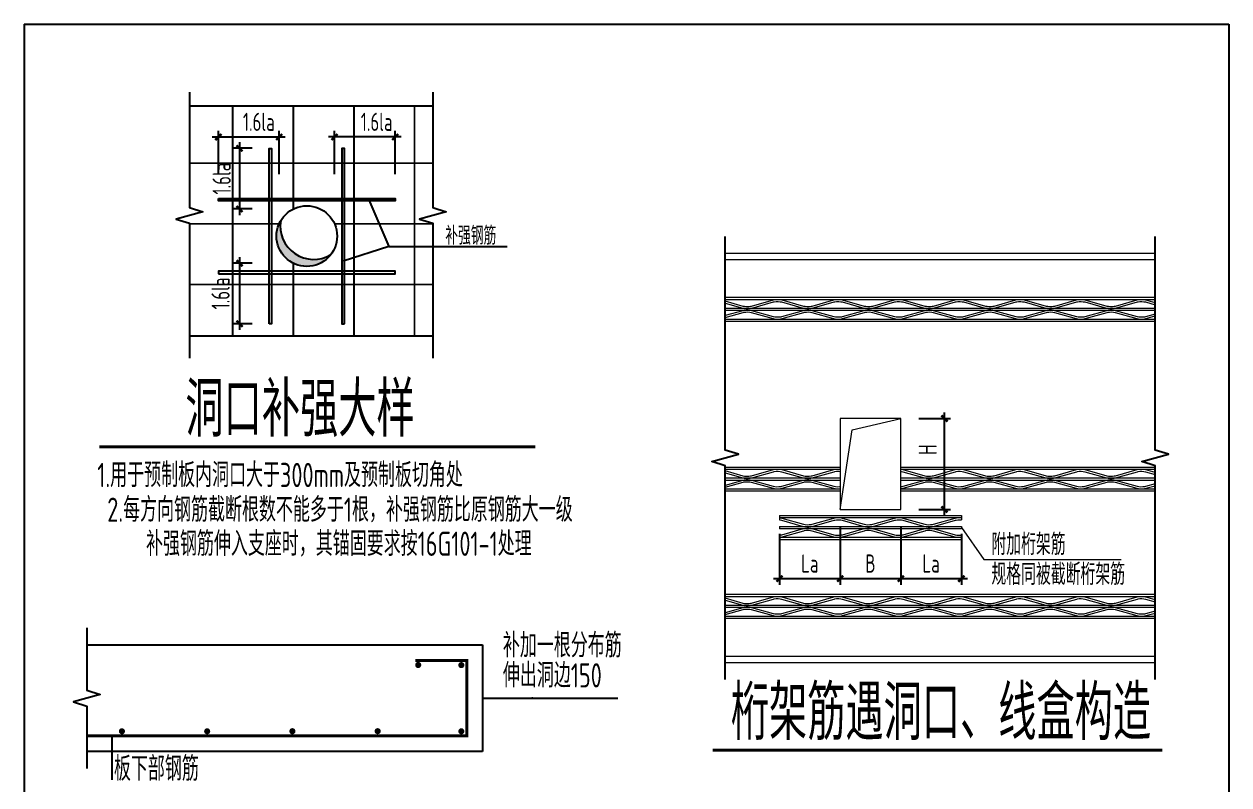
# Model space of a CAD drawing. Extents: x -85320 to 1679916, y -1321939 to 627.
# Drawn here: x 1231985 to 1251852, y -704868 to -692317 of the extents above; entities that cross this region are included whole.
import ezdxf
from ezdxf.enums import TextEntityAlignment as Align

# ---------------------------------------------------------------- set-up
doc = ezdxf.new("R2010")
doc.units = 0
doc.header["$LTSCALE"] = 1000
for name, color, linetype in [('BEAM_DE_NUM', 7, 'Continuous'), ('BEAM_DE_REIN', 1, 'Continuous'), ('FLOOR', 7, 'Continuous'), ('HATCH', 254, 'Continuous'), ('REIN', 1, 'Continuous'), ('S-TEXT', 7, 'Continuous'), ('S-TITLE', 7, 'Continuous'), ('TEXT', 7, 'Continuous'), ('THIN', 7, 'Continuous'), ('叠合板_桁架筋', 4, 'Continuous'), ('总说明下划线', 8, 'Continuous'), ('构件_叠合板主体', 7, 'Continuous')]:
    doc.layers.add(name, color=color, linetype=linetype)
doc.layers.add('DIM', color=3, linetype='Continuous', lineweight=0)
doc.layers.add('FITT_PM_DIM', color=3, linetype='Continuous', lineweight=0)
doc.styles.add('TSSD_Dimension', font='tssdeng.shx', dxfattribs={"width": 0.7, "bigfont": 'hztxt.shx'})
doc.styles.add('TSSD_Rein', font='Tssdeng.shx', dxfattribs={"width": 0.7, "bigfont": 'hztxt.shx'})
doc.dimstyles.new('TSSD_20_100', dxfattribs={"dimtxt": 300, "dimasz": 100, "dimexe": 100, "dimexo": 300, "dimgap": 100, "dimtad": 1, "dimdec": 0, "dimlfac": 0.2, "dimzin": 0, "dimdsep": 46, "dimtxsty": 'TSSD_Dimension', "dimblk": 'ARCHTICK', "dimblk1": 'ARCHTICK', "dimblk2": 'ARCHTICK', "dimcen": 0, "dimdle": 100, "dimclrt": 7, "dimadec": 0, "dimazin": 0, "dimtfac": 1, "dimtdec": 0, "dimtix": 1, "dimtmove": 2, "dimatfit": 3, "dimfxl": 1, "dimtolj": 1, "dimtzin": 0, "dimarcsym": 0})

# ---------------------------------------------------------------- blocks, each defined once
blk = doc.blocks.new('_ArchTick')
at = {"color": 0, "linetype": 'ByBlock', "const_width": 0.4}
blk.add_lwpolyline([(-0.5, -0.5), (0.5, 0.5)], dxfattribs=at)
blk = doc.blocks.new('*D2883')
at = {"layer": 'Defpoints', "color": 0, "transparency": 16777216}
for p in [(1237105, -694180), (1237105, -695092), (1238105, -695092)]:
    blk.add_point(p, dxfattribs=at)
at = {"layer": 'DIM', "color": 0, "lineweight": -2, "transparency": 16777216}
for p, q in [((1237105, -694792), (1237105, -694080)), ((1238105, -694792), (1238105, -694080)), ((1238205, -694180), (1237005, -694180))]:
    blk.add_line(p, q, dxfattribs=at)
at = {"layer": 'DIM', "color": 0, "lineweight": -2, "transparency": 16777216, "xscale": 100, "yscale": 100, "zscale": 100, "rotation": 180}
blk.add_blockref('_ArchTick', (1237105, -694180), dxfattribs=at)
at = {"layer": 'DIM', "color": 0, "lineweight": -2, "transparency": 16777216, "xscale": 100, "yscale": 100, "zscale": 100}
blk.add_blockref('_ArchTick', (1238105, -694180), dxfattribs=at)
at = {"layer": 'DIM', "color": 7, "transparency": 16777216, "insert": (1237799, -693930), "char_height": 300, "attachment_point": 5, "style": 'TSSD_Dimension'}
blk.add_mtext('\\A1;1.6la', dxfattribs=at)
blk = doc.blocks.new('*D2884')
at = {"layer": 'Defpoints', "color": 0, "transparency": 16777216}
for p in [(1236190, -694180), (1235189, -695092), (1236190, -695092)]:
    blk.add_point(p, dxfattribs=at)
at = {"layer": 'DIM', "color": 0, "lineweight": -2, "transparency": 16777216}
for p, q in [((1235189, -694792), (1235189, -694080)), ((1236190, -694792), (1236190, -694080)), ((1235089, -694180), (1236290, -694180))]:
    blk.add_line(p, q, dxfattribs=at)
at = {"layer": 'DIM', "color": 0, "lineweight": -2, "transparency": 16777216, "xscale": 100, "yscale": 100, "zscale": 100, "rotation": 180}
blk.add_blockref('_ArchTick', (1235189, -694180), dxfattribs=at)
at = {"layer": 'DIM', "color": 0, "lineweight": -2, "transparency": 16777216, "xscale": 100, "yscale": 100, "zscale": 100}
blk.add_blockref('_ArchTick', (1236190, -694180), dxfattribs=at)
at = {"layer": 'DIM', "color": 7, "transparency": 16777216, "insert": (1235856, -693930), "char_height": 300, "attachment_point": 5, "style": 'TSSD_Dimension'}
blk.add_mtext('\\A1;1.6la', dxfattribs=at)
blk = doc.blocks.new('*D2885')
at = {"layer": 'Defpoints', "color": 0, "transparency": 16777216}
for p in [(1236047, -696262), (1235538, -697262), (1236047, -697262)]:
    blk.add_point(p, dxfattribs=at)
at = {"layer": 'DIM', "color": 0, "lineweight": -2, "transparency": 16777216}
for p, q in [((1235747, -696262), (1235438, -696262)), ((1235538, -696162), (1235538, -697362)), ((1235747, -697262), (1235438, -697262))]:
    blk.add_line(p, q, dxfattribs=at)
at = {"layer": 'DIM', "color": 0, "lineweight": -2, "transparency": 16777216, "xscale": 100, "yscale": 100, "zscale": 100}
for p, rotation in [((1235538, -696262), 90), ((1235538, -697262), 270)]:
    blk.add_blockref('_ArchTick', p, dxfattribs=dict(at, rotation=rotation))
at = {"layer": 'DIM', "color": 7, "transparency": 16777216, "insert": (1235225, -696762), "char_height": 300, "attachment_point": 5, "rotation": 90, "style": 'TSSD_Dimension'}
blk.add_mtext('\\A1;1.6la', dxfattribs=at)
blk = doc.blocks.new('*D2886')
at = {"layer": 'Defpoints', "color": 0, "transparency": 16777216}
for p in [(1236047, -694367), (1235538, -695367), (1236047, -695367)]:
    blk.add_point(p, dxfattribs=at)
at = {"layer": 'DIM', "color": 0, "lineweight": -2, "transparency": 16777216}
for p, q in [((1235538, -694267), (1235538, -695467)), ((1235747, -694367), (1235438, -694367)), ((1235747, -695367), (1235438, -695367))]:
    blk.add_line(p, q, dxfattribs=at)
at = {"layer": 'DIM', "color": 0, "lineweight": -2, "transparency": 16777216, "xscale": 100, "yscale": 100, "zscale": 100}
for p, rotation in [((1235538, -694367), 90), ((1235538, -695367), 270)]:
    blk.add_blockref('_ArchTick', p, dxfattribs=dict(at, rotation=rotation))
at = {"layer": 'DIM', "color": 7, "transparency": 16777216, "insert": (1235243, -694867), "char_height": 300, "attachment_point": 5, "rotation": 90, "style": 'TSSD_Dimension'}
blk.add_mtext('\\A1;1.6la', dxfattribs=at)
blk = doc.blocks.new('*D2887')
at = {"layer": 'Defpoints', "color": 0, "transparency": 16777216}
for p in [(1244441, -700424), (1245441, -700324), (1245441, -701466)]:
    blk.add_point(p, dxfattribs=at)
at = {"layer": 'FITT_PM_DIM', "color": 0, "lineweight": -2, "transparency": 16777216}
for p, q in [((1245441, -700624), (1245441, -701566)), ((1244441, -700724), (1244441, -701566)), ((1244341, -701466), (1245541, -701466))]:
    blk.add_line(p, q, dxfattribs=at)
at = {"layer": 'FITT_PM_DIM', "color": 0, "lineweight": -2, "transparency": 16777216, "xscale": 100, "yscale": 100, "zscale": 100, "rotation": 180}
blk.add_blockref('_ArchTick', (1244441, -701466), dxfattribs=at)
at = {"layer": 'FITT_PM_DIM', "color": 0, "lineweight": -2, "transparency": 16777216, "xscale": 100, "yscale": 100, "zscale": 100}
blk.add_blockref('_ArchTick', (1245441, -701466), dxfattribs=at)
at = {"layer": 'FITT_PM_DIM', "color": 7, "transparency": 16777216, "insert": (1244941, -701216), "char_height": 300, "attachment_point": 5, "style": 'TSSD_Dimension'}
blk.add_mtext('\\A1;La', dxfattribs=at)
blk = doc.blocks.new('*D2888')
at = {"layer": 'Defpoints', "color": 0, "transparency": 16777216}
for p in [(1245441, -700324), (1246441, -700324), (1246441, -701466)]:
    blk.add_point(p, dxfattribs=at)
at = {"layer": 'FITT_PM_DIM', "color": 0, "lineweight": -2, "transparency": 16777216}
for p, q in [((1245441, -700624), (1245441, -701566)), ((1246441, -700624), (1246441, -701566)), ((1245341, -701466), (1246541, -701466))]:
    blk.add_line(p, q, dxfattribs=at)
at = {"layer": 'FITT_PM_DIM', "color": 0, "lineweight": -2, "transparency": 16777216, "xscale": 100, "yscale": 100, "zscale": 100, "rotation": 180}
blk.add_blockref('_ArchTick', (1245441, -701466), dxfattribs=at)
at = {"layer": 'FITT_PM_DIM', "color": 0, "lineweight": -2, "transparency": 16777216, "xscale": 100, "yscale": 100, "zscale": 100}
blk.add_blockref('_ArchTick', (1246441, -701466), dxfattribs=at)
at = {"layer": 'FITT_PM_DIM', "color": 7, "transparency": 16777216, "insert": (1245941, -701216), "char_height": 300, "attachment_point": 5, "style": 'TSSD_Dimension'}
blk.add_mtext('\\A1;B', dxfattribs=at)
blk = doc.blocks.new('*D2889')
at = {"layer": 'Defpoints', "color": 0, "transparency": 16777216}
for p in [(1246441, -700324), (1247441, -700424), (1247441, -701466)]:
    blk.add_point(p, dxfattribs=at)
at = {"layer": 'FITT_PM_DIM', "color": 0, "lineweight": -2, "transparency": 16777216}
for p, q in [((1246441, -700624), (1246441, -701566)), ((1247441, -700724), (1247441, -701566)), ((1246341, -701466), (1247541, -701466))]:
    blk.add_line(p, q, dxfattribs=at)
at = {"layer": 'FITT_PM_DIM', "color": 0, "lineweight": -2, "transparency": 16777216, "xscale": 100, "yscale": 100, "zscale": 100, "rotation": 180}
blk.add_blockref('_ArchTick', (1246441, -701466), dxfattribs=at)
at = {"layer": 'FITT_PM_DIM', "color": 0, "lineweight": -2, "transparency": 16777216, "xscale": 100, "yscale": 100, "zscale": 100}
blk.add_blockref('_ArchTick', (1247441, -701466), dxfattribs=at)
at = {"layer": 'FITT_PM_DIM', "color": 7, "transparency": 16777216, "insert": (1246941, -701216), "char_height": 300, "attachment_point": 5, "style": 'TSSD_Dimension'}
blk.add_mtext('\\A1;La', dxfattribs=at)
blk = doc.blocks.new('*D2890')
at = {"layer": 'Defpoints', "color": 0, "transparency": 16777216}
for p in [(1246441, -698824), (1247162, -698824), (1246441, -700324)]:
    blk.add_point(p, dxfattribs=at)
at = {"layer": 'FITT_PM_DIM', "color": 0, "lineweight": -2, "transparency": 16777216}
for p, q in [((1247162, -700424), (1247162, -698724)), ((1246741, -698824), (1247262, -698824)), ((1246741, -700324), (1247262, -700324))]:
    blk.add_line(p, q, dxfattribs=at)
at = {"layer": 'FITT_PM_DIM', "color": 0, "lineweight": -2, "transparency": 16777216, "xscale": 100, "yscale": 100, "zscale": 100}
for p, rotation in [((1247162, -698824), 90), ((1247162, -700324), 270)]:
    blk.add_blockref('_ArchTick', p, dxfattribs=dict(at, rotation=rotation))
at = {"layer": 'FITT_PM_DIM', "color": 7, "transparency": 16777216, "insert": (1246887, -699338), "char_height": 300, "attachment_point": 5, "rotation": 90, "style": 'TSSD_Dimension'}
blk.add_mtext('\\A1;H', dxfattribs=at)

msp = doc.modelspace()

# ---------------------------------------------------------------- hatches: boundary and pattern name
at = {"layer": 'HATCH'}
msp.add_hatch(color=254, dxfattribs=at).paths.add_polyline_path([(1236217.241, -695559.654, 0.134764345), (1236147.163, -695814.931, 0.715057746), (1237042.603, -696120.917, -0.639165604)])

# ---------------------------------------------------------------- linework, layer by layer
for p, q in [((1233017.405, -702557.918), (1239544.204, -702557.918)), ((1239544.204, -702557.918), (1239544.204, -704315.729)), ((1233430.806, -704057.973), (1233430.806, -704785.464)), ((1239544.204, -704315.729), (1233017.405, -704315.729))]:
    msp.add_line(p, q)
at = {"layer": 'BEAM_DE_REIN', "const_width": 30}
for points in [[(1235424.148, -697465.066), (1235424.148, -693672.026)], [(1236424.148, -695367.422), (1236424.148, -693672.026)], [(1237424.148, -697465.066), (1237424.148, -693672.026)], [(1238424.148, -697465.066), (1238424.148, -693672.026)], [(1234715.138, -694613.211), (1238726.266, -694613.211)], [(1234715.138, -695613.211), (1236189.66, -695613.211)], [(1237104.667, -695613.211), (1238726.266, -695613.211)], [(1236424.148, -697465.066), (1236424.148, -696262.44)], [(1234715.138, -696613.211), (1238726.266, -696613.211)]]:
    msp.add_lwpolyline(points, dxfattribs=at)
at = {"layer": 'BEAM_DE_REIN'}
for points in [[(1236027.163, -697262.44), (1236027.163, -694367.422), (1236067.163, -694367.422), (1236067.163, -697262.44)], [(1237267.163, -697262.44), (1237267.163, -694367.422), (1237227.163, -694367.422), (1237227.163, -697262.44)], [(1235189.66, -695194.931), (1238104.881, -695194.931), (1238104.881, -695234.931), (1235189.66, -695234.931)], [(1235189.66, -696434.931), (1238104.881, -696434.931), (1238104.881, -696394.931), (1235189.66, -696394.931)]]:
    msp.add_lwpolyline(points, close=True, dxfattribs=at)
at = {"layer": 'FITT_PM_DIM', "color": 7}
msp.add_lwpolyline([(1247441.051, -700624.182), (1247809.186, -701149.96), (1250076.938, -701149.96)], dxfattribs=at)
at = {"layer": 'FLOOR', "color": 7}
msp.add_circle((1236647.163, -695814.931), 500, dxfattribs=at)
msp.add_arc((1236759.766, -695649.343), 549.89, 170.6129113, 300.9541699, dxfattribs=at)
at = {"layer": 'REIN', "const_width": 50}
msp.add_lwpolyline([(1238439.046, -702817), (1239287.489, -702817), (1239287.489, -704057.973), (1233017.405, -704057.973)], dxfattribs=at)
for points in [[(1238508.902, -702890.145, 1), (1238458.902, -702890.145, 1)], [(1239220.172, -702892, 1), (1239170.172, -702892, 1)], [(1233623.348, -703983.896, 1), (1233573.348, -703983.896, 1)], [(1235028.956, -703983.896, 1), (1234978.956, -703983.896, 1)], [(1236434.564, -703983.896, 1), (1236384.564, -703983.896, 1)], [(1236434.631, -703982.041, 1), (1236384.631, -703982.041, 1)], [(1237840.239, -703982.041, 1), (1237790.239, -703982.041, 1)], [(1239220.172, -703983.896, 1), (1239170.172, -703983.896, 1)]]:
    msp.add_lwpolyline(points, format="xyb", close=True, dxfattribs=at)
at = {"layer": 'S-TEXT'}
for p, q in [((1239544.204, -703436.824), (1241777.701, -703436.824)), ((1240371.801, -703436.824), (1240359.802, -703436.824))]:
    msp.add_line(p, q, dxfattribs=at)
at = {"layer": 'S-TITLE', "const_width": 50}
for points in [[(1233228.515, -699292.098), (1240417.885, -699292.098)], [(1243338.427, -704296.989), (1250752.111, -704296.989)]]:
    msp.add_lwpolyline(points, dxfattribs=at)
at = {"layer": 'THIN'}
for p, q in [((1238726.266, -693672.026), (1234715.138, -693672.026)), ((1237668.698, -695214.931), (1237997.063, -695985.506)), ((1237997.063, -695985.506), (1237247.163, -696225.787)), ((1237997.063, -695985.506), (1239948.484, -695985.506)), ((1238726.266, -697465.066), (1234715.138, -697465.066))]:
    msp.add_line(p, q, dxfattribs=at)
for points in [[(1234715.138, -693439.168), (1234715.138, -695343.567), (1234935.138, -695413.567), (1234495.138, -695533.567), (1234715.138, -695603.567), (1234715.138, -697827.631)], [(1238726.266, -693439.168), (1238726.266, -695343.567), (1238946.266, -695413.567), (1238506.266, -695533.567), (1238726.266, -695603.567), (1238726.266, -697827.631)], [(1243543.545, -703129.177), (1243543.545, -699604.182), (1243323.545, -699534.182), (1243763.545, -699414.182), (1243543.545, -699344.182), (1243543.545, -695819.187)], [(1250634.397, -703129.177), (1250634.397, -699604.182), (1250414.397, -699534.182), (1250854.397, -699414.182), (1250634.397, -699344.182), (1250634.397, -695819.187)], [(1233017.405, -702277.918), (1233017.405, -703306.824), (1233237.405, -703376.824), (1232797.405, -703496.824), (1233017.405, -703566.824), (1233017.405, -704595.729)]]:
    msp.add_lwpolyline(points, dxfattribs=at)
at = {"layer": '叠合板_桁架筋', "linetype": 'Continuous', "lineweight": 0}
for points in [[(1250634.397, -696915.455), (1250483.093, -696872.967), (1250457.88, -696867.69), (1250425.015, -696864.569), (1250390.747, -696864.659), (1250358.095, -696867.951), (1250334.574, -696872.967), (1249974.983, -696973.943), (1249961.415, -696977.081), (1249933.309, -696980.677), (1249899.099, -696981.443), (1249866.369, -696978.747), (1249842.684, -696973.943), (1249483.093, -696872.967), (1249457.88, -696867.69), (1249425.015, -696864.569), (1249390.747, -696864.659), (1249358.095, -696867.951), (1249334.574, -696872.967), (1248974.983, -696973.943), (1248961.415, -696977.081), (1248933.309, -696980.677), (1248899.099, -696981.443), (1248866.369, -696978.747), (1248842.684, -696973.943), (1248483.093, -696872.967), (1248457.88, -696867.69), (1248425.015, -696864.569), (1248390.747, -696864.659), (1248358.095, -696867.951), (1248334.574, -696872.967), (1247974.983, -696973.943), (1247961.415, -696977.081), (1247933.309, -696980.677), (1247899.099, -696981.443), (1247866.369, -696978.747), (1247842.684, -696973.943), (1247483.093, -696872.967), (1247457.88, -696867.69), (1247425.015, -696864.569), (1247390.747, -696864.659), (1247358.095, -696867.951), (1247334.574, -696872.967), (1246974.983, -696973.943), (1246961.415, -696977.081), (1246933.309, -696980.677), (1246899.099, -696981.443), (1246866.369, -696978.747), (1246842.684, -696973.943), (1246483.093, -696872.967), (1246457.88, -696867.69), (1246425.015, -696864.569), (1246390.747, -696864.659), (1246358.095, -696867.951), (1246334.574, -696872.967), (1245974.983, -696973.943), (1245961.415, -696977.081), (1245933.309, -696980.677), (1245899.099, -696981.443), (1245866.369, -696978.747), (1245842.684, -696973.943), (1245483.093, -696872.967), (1245457.88, -696867.69), (1245425.015, -696864.569), (1245390.747, -696864.659), (1245358.095, -696867.951), (1245334.574, -696872.967), (1244974.983, -696973.943), (1244961.415, -696977.081), (1244933.309, -696980.677), (1244899.099, -696981.443), (1244866.369, -696978.747), (1244842.684, -696973.943), (1244483.093, -696872.967), (1244457.88, -696867.69), (1244425.015, -696864.569), (1244390.747, -696864.659), (1244358.095, -696867.951), (1244334.574, -696872.967), (1243974.983, -696973.943), (1243961.415, -696977.081), (1243933.309, -696980.677), (1243899.099, -696981.443), (1243866.369, -696978.747), (1243842.684, -696973.943), (1243543.545, -696889.943)], [(1243543.545, -696921.103), (1243834.574, -697002.826), (1243859.787, -697008.103), (1243892.652, -697011.225), (1243926.92, -697011.134), (1243959.572, -697007.842), (1243983.093, -697002.826), (1244342.684, -696901.85), (1244356.252, -696898.713), (1244384.358, -696895.116), (1244418.569, -696894.35), (1244451.298, -696897.046), (1244474.983, -696901.85), (1244834.574, -697002.826), (1244859.787, -697008.103), (1244892.652, -697011.225), (1244926.92, -697011.134), (1244959.572, -697007.842), (1244983.093, -697002.826), (1245342.684, -696901.85), (1245356.252, -696898.713), (1245384.358, -696895.116), (1245418.569, -696894.35), (1245451.298, -696897.046), (1245474.983, -696901.85), (1245834.574, -697002.826), (1245859.787, -697008.103), (1245892.652, -697011.225), (1245926.92, -697011.134), (1245959.572, -697007.842), (1245983.093, -697002.826), (1246342.684, -696901.85), (1246356.252, -696898.713), (1246384.358, -696895.116), (1246418.569, -696894.35), (1246451.298, -696897.046), (1246474.983, -696901.85), (1246834.574, -697002.826), (1246859.787, -697008.103), (1246892.652, -697011.225), (1246926.92, -697011.134), (1246959.572, -697007.842), (1246983.093, -697002.826), (1247342.684, -696901.85), (1247356.252, -696898.713), (1247384.358, -696895.116), (1247418.569, -696894.35), (1247451.298, -696897.046), (1247474.983, -696901.85), (1247834.574, -697002.826), (1247859.787, -697008.103), (1247892.652, -697011.225), (1247926.92, -697011.134), (1247959.572, -697007.842), (1247983.093, -697002.826), (1248342.684, -696901.85), (1248356.252, -696898.713), (1248384.358, -696895.116), (1248418.569, -696894.35), (1248451.298, -696897.046), (1248474.983, -696901.85), (1248834.574, -697002.826), (1248859.787, -697008.103), (1248892.652, -697011.225), (1248926.92, -697011.134), (1248959.572, -697007.842), (1248983.093, -697002.826), (1249342.684, -696901.85), (1249356.252, -696898.713), (1249384.358, -696895.116), (1249418.569, -696894.35), (1249451.298, -696897.046), (1249474.983, -696901.85), (1249834.574, -697002.826), (1249859.787, -697008.103), (1249892.652, -697011.225), (1249926.92, -697011.134), (1249959.572, -697007.842), (1249983.093, -697002.826), (1250342.684, -696901.85), (1250356.252, -696898.713), (1250384.358, -696895.116), (1250418.569, -696894.35), (1250451.298, -696897.046), (1250474.983, -696901.85), (1250634.397, -696946.615)], [(1250634.397, -697101.75), (1250474.983, -697146.514), (1250461.415, -697149.652), (1250433.309, -697153.248), (1250399.099, -697154.014), (1250366.369, -697151.318), (1250342.684, -697146.514), (1249983.093, -697045.538), (1249957.88, -697040.261), (1249925.015, -697037.14), (1249890.747, -697037.23), (1249858.095, -697040.522), (1249834.574, -697045.538), (1249474.983, -697146.514), (1249461.415, -697149.652), (1249433.309, -697153.248), (1249399.099, -697154.014), (1249366.369, -697151.318), (1249342.684, -697146.514), (1248983.093, -697045.538), (1248957.88, -697040.261), (1248925.015, -697037.14), (1248890.747, -697037.23), (1248858.095, -697040.522), (1248834.574, -697045.538), (1248474.983, -697146.514), (1248461.415, -697149.652), (1248433.309, -697153.248), (1248399.099, -697154.014), (1248366.369, -697151.318), (1248342.684, -697146.514), (1247983.093, -697045.538), (1247957.88, -697040.261), (1247925.015, -697037.14), (1247890.747, -697037.23), (1247858.095, -697040.522), (1247834.574, -697045.538), (1247474.983, -697146.514), (1247461.415, -697149.652), (1247433.309, -697153.248), (1247399.099, -697154.014), (1247366.369, -697151.318), (1247342.684, -697146.514), (1246983.093, -697045.538), (1246957.88, -697040.261), (1246925.015, -697037.14), (1246890.747, -697037.23), (1246858.095, -697040.522), (1246834.574, -697045.538), (1246474.983, -697146.514), (1246461.415, -697149.652), (1246433.309, -697153.248), (1246399.099, -697154.014), (1246366.369, -697151.318), (1246342.684, -697146.514), (1245983.093, -697045.538), (1245957.88, -697040.261), (1245925.015, -697037.14), (1245890.747, -697037.23), (1245858.095, -697040.522), (1245834.574, -697045.538), (1245474.983, -697146.514), (1245461.415, -697149.652), (1245433.309, -697153.248), (1245399.099, -697154.014), (1245366.369, -697151.318), (1245342.684, -697146.514), (1244983.093, -697045.538), (1244957.88, -697040.261), (1244925.015, -697037.14), (1244890.747, -697037.23), (1244858.095, -697040.522), (1244834.574, -697045.538), (1244474.983, -697146.514), (1244461.415, -697149.652), (1244433.309, -697153.248), (1244399.099, -697154.014), (1244366.369, -697151.318), (1244342.684, -697146.514), (1243983.093, -697045.538), (1243957.88, -697040.261), (1243925.015, -697037.14), (1243890.747, -697037.23), (1243858.095, -697040.522), (1243834.574, -697045.538), (1243543.545, -697127.262)], [(1243543.545, -697158.422), (1243842.684, -697074.421), (1243856.252, -697071.284), (1243884.358, -697067.687), (1243918.569, -697066.922), (1243951.298, -697069.617), (1243974.983, -697074.421), (1244334.574, -697175.397), (1244359.787, -697180.674), (1244392.652, -697183.796), (1244426.92, -697183.705), (1244459.572, -697180.413), (1244483.093, -697175.397), (1244842.684, -697074.421), (1244856.252, -697071.284), (1244884.358, -697067.687), (1244918.569, -697066.922), (1244951.298, -697069.617), (1244974.983, -697074.421), (1245334.574, -697175.397), (1245359.787, -697180.674), (1245392.652, -697183.796), (1245426.92, -697183.705), (1245459.572, -697180.413), (1245483.093, -697175.397), (1245842.684, -697074.421), (1245856.252, -697071.284), (1245884.358, -697067.687), (1245918.569, -697066.922), (1245951.298, -697069.617), (1245974.983, -697074.421), (1246334.574, -697175.397), (1246359.787, -697180.674), (1246392.652, -697183.796), (1246426.92, -697183.705), (1246459.572, -697180.413), (1246483.093, -697175.397), (1246842.684, -697074.421), (1246856.252, -697071.284), (1246884.358, -697067.687), (1246918.569, -697066.922), (1246951.298, -697069.617), (1246974.983, -697074.421), (1247334.574, -697175.397), (1247359.787, -697180.674), (1247392.652, -697183.796), (1247426.92, -697183.705), (1247459.572, -697180.413), (1247483.093, -697175.397), (1247842.684, -697074.421), (1247856.252, -697071.284), (1247884.358, -697067.687), (1247918.569, -697066.922), (1247951.298, -697069.617), (1247974.983, -697074.421), (1248334.574, -697175.397), (1248359.787, -697180.674), (1248392.652, -697183.796), (1248426.92, -697183.705), (1248459.572, -697180.413), (1248483.093, -697175.397), (1248842.684, -697074.421), (1248856.252, -697071.284), (1248884.358, -697067.687), (1248918.569, -697066.922), (1248951.298, -697069.617), (1248974.983, -697074.421), (1249334.574, -697175.397), (1249359.787, -697180.674), (1249392.652, -697183.796), (1249426.92, -697183.705), (1249459.572, -697180.413), (1249483.093, -697175.397), (1249842.684, -697074.421), (1249856.252, -697071.284), (1249884.358, -697067.687), (1249918.569, -697066.922), (1249951.298, -697069.617), (1249974.983, -697074.421), (1250334.574, -697175.397), (1250359.787, -697180.674), (1250392.652, -697183.796), (1250426.92, -697183.705), (1250459.572, -697180.413), (1250483.093, -697175.397), (1250634.397, -697132.91)], [(1245441.051, -699666.092), (1245425.015, -699664.569), (1245390.747, -699664.659), (1245358.095, -699667.951), (1245334.574, -699672.967), (1244974.983, -699773.943), (1244961.415, -699777.081), (1244933.309, -699780.677), (1244899.099, -699781.443), (1244866.369, -699778.747), (1244842.684, -699773.943), (1244483.093, -699672.967), (1244457.88, -699667.69), (1244425.015, -699664.569), (1244390.747, -699664.659), (1244358.095, -699667.951), (1244334.574, -699672.967), (1243974.983, -699773.943), (1243961.415, -699777.081), (1243933.309, -699780.677), (1243899.099, -699781.443), (1243866.369, -699778.747), (1243842.684, -699773.943), (1243543.545, -699689.943)], [(1243543.545, -699721.103), (1243834.574, -699802.826), (1243859.787, -699808.103), (1243892.652, -699811.225), (1243926.92, -699811.134), (1243959.572, -699807.842), (1243983.093, -699802.826), (1244342.684, -699701.85), (1244356.252, -699698.713), (1244384.358, -699695.116), (1244418.569, -699694.35), (1244451.298, -699697.046), (1244474.983, -699701.85), (1244834.574, -699802.826), (1244859.787, -699808.103), (1244892.652, -699811.225), (1244926.92, -699811.134), (1244959.572, -699807.842), (1244983.093, -699802.826), (1245342.684, -699701.85), (1245356.252, -699698.713), (1245384.358, -699695.116), (1245418.569, -699694.35), (1245441.051, -699696.202)], [(1250634.397, -699715.455), (1250483.093, -699672.967), (1250457.88, -699667.69), (1250425.015, -699664.569), (1250390.747, -699664.659), (1250358.095, -699667.951), (1250334.574, -699672.967), (1249974.983, -699773.943), (1249961.415, -699777.081), (1249933.309, -699780.677), (1249899.099, -699781.443), (1249866.369, -699778.747), (1249842.684, -699773.943), (1249483.093, -699672.967), (1249457.88, -699667.69), (1249425.015, -699664.569), (1249390.747, -699664.659), (1249358.095, -699667.951), (1249334.574, -699672.967), (1248974.983, -699773.943), (1248961.415, -699777.081), (1248933.309, -699780.677), (1248899.099, -699781.443), (1248866.369, -699778.747), (1248842.684, -699773.943), (1248483.093, -699672.967), (1248457.88, -699667.69), (1248425.015, -699664.569), (1248390.747, -699664.659), (1248358.095, -699667.951), (1248334.574, -699672.967), (1247974.983, -699773.943), (1247961.415, -699777.081), (1247933.309, -699780.677), (1247899.099, -699781.443), (1247866.369, -699778.747), (1247842.684, -699773.943), (1247483.093, -699672.967), (1247457.88, -699667.69), (1247425.015, -699664.569), (1247390.747, -699664.659), (1247358.095, -699667.951), (1247334.574, -699672.967), (1246974.983, -699773.943), (1246961.415, -699777.081), (1246933.309, -699780.677), (1246899.099, -699781.443), (1246866.369, -699778.747), (1246842.684, -699773.943), (1246483.093, -699672.967), (1246457.88, -699667.69), (1246441.051, -699666.092)], [(1246441.051, -699696.202), (1246451.298, -699697.046), (1246474.983, -699701.85), (1246834.574, -699802.826), (1246859.787, -699808.103), (1246892.652, -699811.225), (1246926.92, -699811.134), (1246959.572, -699807.842), (1246983.093, -699802.826), (1247342.684, -699701.85), (1247356.252, -699698.713), (1247384.358, -699695.116), (1247418.569, -699694.35), (1247451.298, -699697.046), (1247474.983, -699701.85), (1247834.574, -699802.826), (1247859.787, -699808.103), (1247892.652, -699811.225), (1247926.92, -699811.134), (1247959.572, -699807.842), (1247983.093, -699802.826), (1248342.684, -699701.85), (1248356.252, -699698.713), (1248384.358, -699695.116), (1248418.569, -699694.35), (1248451.298, -699697.046), (1248474.983, -699701.85), (1248834.574, -699802.826), (1248859.787, -699808.103), (1248892.652, -699811.225), (1248926.92, -699811.134), (1248959.572, -699807.842), (1248983.093, -699802.826), (1249342.684, -699701.85), (1249356.252, -699698.713), (1249384.358, -699695.116), (1249418.569, -699694.35), (1249451.298, -699697.046), (1249474.983, -699701.85), (1249834.574, -699802.826), (1249859.787, -699808.103), (1249892.652, -699811.225), (1249926.92, -699811.134), (1249959.572, -699807.842), (1249983.093, -699802.826), (1250342.684, -699701.85), (1250356.252, -699698.713), (1250384.358, -699695.116), (1250418.569, -699694.35), (1250451.298, -699697.046), (1250474.983, -699701.85), (1250634.397, -699746.615)], [(1245441.051, -699952.258), (1245433.309, -699953.248), (1245399.099, -699954.014), (1245366.369, -699951.318), (1245342.684, -699946.514), (1244983.093, -699845.538), (1244957.88, -699840.261), (1244925.015, -699837.14), (1244890.747, -699837.23), (1244858.095, -699840.522), (1244834.574, -699845.538), (1244474.983, -699946.514), (1244461.415, -699949.652), (1244433.309, -699953.248), (1244399.099, -699954.014), (1244366.369, -699951.318), (1244342.684, -699946.514), (1243983.093, -699845.538), (1243957.88, -699840.261), (1243925.015, -699837.14), (1243890.747, -699837.23), (1243858.095, -699840.522), (1243834.574, -699845.538), (1243543.545, -699927.262)], [(1243543.545, -699958.422), (1243842.684, -699874.421), (1243856.252, -699871.284), (1243884.358, -699867.687), (1243918.569, -699866.922), (1243951.298, -699869.617), (1243974.983, -699874.421), (1244334.574, -699975.397), (1244359.787, -699980.674), (1244392.652, -699983.796), (1244426.92, -699983.705), (1244459.572, -699980.413), (1244483.093, -699975.397), (1244842.684, -699874.421), (1244856.252, -699871.284), (1244884.358, -699867.687), (1244918.569, -699866.922), (1244951.298, -699869.617), (1244974.983, -699874.421), (1245334.574, -699975.397), (1245359.787, -699980.674), (1245392.652, -699983.796), (1245426.92, -699983.705), (1245441.051, -699982.281)], [(1250634.397, -699901.75), (1250474.983, -699946.514), (1250461.415, -699949.652), (1250433.309, -699953.248), (1250399.099, -699954.014), (1250366.369, -699951.318), (1250342.684, -699946.514), (1249983.093, -699845.538), (1249957.88, -699840.261), (1249925.015, -699837.14), (1249890.747, -699837.23), (1249858.095, -699840.522), (1249834.574, -699845.538), (1249474.983, -699946.514), (1249461.415, -699949.652), (1249433.309, -699953.248), (1249399.099, -699954.014), (1249366.369, -699951.318), (1249342.684, -699946.514), (1248983.093, -699845.538), (1248957.88, -699840.261), (1248925.015, -699837.14), (1248890.747, -699837.23), (1248858.095, -699840.522), (1248834.574, -699845.538), (1248474.983, -699946.514), (1248461.415, -699949.652), (1248433.309, -699953.248), (1248399.099, -699954.014), (1248366.369, -699951.318), (1248342.684, -699946.514), (1247983.093, -699845.538), (1247957.88, -699840.261), (1247925.015, -699837.14), (1247890.747, -699837.23), (1247858.095, -699840.522), (1247834.574, -699845.538), (1247474.983, -699946.514), (1247461.415, -699949.652), (1247433.309, -699953.248), (1247399.099, -699954.014), (1247366.369, -699951.318), (1247342.684, -699946.514), (1246983.093, -699845.538), (1246957.88, -699840.261), (1246925.015, -699837.14), (1246890.747, -699837.23), (1246858.095, -699840.522), (1246834.574, -699845.538), (1246474.983, -699946.514), (1246461.415, -699949.652), (1246441.051, -699952.258)], [(1246441.051, -699982.281), (1246459.572, -699980.413), (1246483.093, -699975.397), (1246842.684, -699874.421), (1246856.252, -699871.284), (1246884.358, -699867.687), (1246918.569, -699866.922), (1246951.298, -699869.617), (1246974.983, -699874.421), (1247334.574, -699975.397), (1247359.787, -699980.674), (1247392.652, -699983.796), (1247426.92, -699983.705), (1247459.572, -699980.413), (1247483.093, -699975.397), (1247842.684, -699874.421), (1247856.252, -699871.284), (1247884.358, -699867.687), (1247918.569, -699866.922), (1247951.298, -699869.617), (1247974.983, -699874.421), (1248334.574, -699975.397), (1248359.787, -699980.674), (1248392.652, -699983.796), (1248426.92, -699983.705), (1248459.572, -699980.413), (1248483.093, -699975.397), (1248842.684, -699874.421), (1248856.252, -699871.284), (1248884.358, -699867.687), (1248918.569, -699866.922), (1248951.298, -699869.617), (1248974.983, -699874.421), (1249334.574, -699975.397), (1249359.787, -699980.674), (1249392.652, -699983.796), (1249426.92, -699983.705), (1249459.572, -699980.413), (1249483.093, -699975.397), (1249842.684, -699874.421), (1249856.252, -699871.284), (1249884.358, -699867.687), (1249918.569, -699866.922), (1249951.298, -699869.617), (1249974.983, -699874.421), (1250334.574, -699975.397), (1250359.787, -699980.674), (1250392.652, -699983.796), (1250426.92, -699983.705), (1250459.572, -699980.413), (1250483.093, -699975.397), (1250634.397, -699932.91)], [(1244441.051, -700424.182), (1244441.051, -700496.202)], [(1247441.051, -700466.092), (1247425.015, -700464.569), (1247390.747, -700464.659), (1247358.095, -700467.951), (1247334.574, -700472.967), (1246974.983, -700573.943), (1246961.415, -700577.081), (1246933.309, -700580.677), (1246899.099, -700581.443), (1246866.369, -700578.747), (1246842.684, -700573.943), (1246483.093, -700472.967), (1246457.88, -700467.69), (1246425.015, -700464.569), (1246390.747, -700464.659), (1246358.095, -700467.951), (1246334.574, -700472.967), (1245974.983, -700573.943), (1245961.415, -700577.081), (1245933.309, -700580.677), (1245899.099, -700581.443), (1245866.369, -700578.747), (1245842.684, -700573.943), (1245483.093, -700472.967), (1245457.88, -700467.69), (1245425.015, -700464.569), (1245390.747, -700464.659), (1245358.095, -700467.951), (1245334.574, -700472.967), (1244974.983, -700573.943), (1244961.415, -700577.081), (1244933.309, -700580.677), (1244899.099, -700581.443), (1244866.369, -700578.747), (1244842.684, -700573.943), (1244483.093, -700472.967), (1244457.88, -700467.69), (1244441.051, -700466.092)], [(1244441.051, -700496.202), (1244451.298, -700497.046), (1244474.983, -700501.85), (1244834.574, -700602.826), (1244859.787, -700608.103), (1244892.652, -700611.225), (1244926.92, -700611.134), (1244959.572, -700607.842), (1244983.093, -700602.826), (1245342.684, -700501.85), (1245356.252, -700498.713), (1245384.358, -700495.116), (1245418.569, -700494.35), (1245451.298, -700497.046), (1245474.983, -700501.85), (1245834.574, -700602.826), (1245859.787, -700608.103), (1245892.652, -700611.225), (1245926.92, -700611.134), (1245959.572, -700607.842), (1245983.093, -700602.826), (1246342.684, -700501.85), (1246356.252, -700498.713), (1246384.358, -700495.116), (1246418.569, -700494.35), (1246451.298, -700497.046), (1246474.983, -700501.85), (1246834.574, -700602.826), (1246859.787, -700608.103), (1246892.652, -700611.225), (1246926.92, -700611.134), (1246959.572, -700607.842), (1246983.093, -700602.826), (1247342.684, -700501.85), (1247356.252, -700498.713), (1247384.358, -700495.116), (1247418.569, -700494.35), (1247441.051, -700496.202)], [(1247441.051, -700424.182), (1247441.051, -700496.202)], [(1244441.051, -700604.182), (1244441.051, -700644.182)], [(1247441.051, -700752.258), (1247433.309, -700753.248), (1247399.099, -700754.014), (1247366.369, -700751.318), (1247342.684, -700746.514), (1246983.093, -700645.538), (1246957.88, -700640.261), (1246925.015, -700637.14), (1246890.747, -700637.23), (1246858.095, -700640.522), (1246834.574, -700645.538), (1246474.983, -700746.514), (1246461.415, -700749.652), (1246433.309, -700753.248), (1246399.099, -700754.014), (1246366.369, -700751.318), (1246342.684, -700746.514), (1245983.093, -700645.538), (1245957.88, -700640.261), (1245925.015, -700637.14), (1245890.747, -700637.23), (1245858.095, -700640.522), (1245834.574, -700645.538), (1245474.983, -700746.514), (1245461.415, -700749.652), (1245433.309, -700753.248), (1245399.099, -700754.014), (1245366.369, -700751.318), (1245342.684, -700746.514), (1244983.093, -700645.538), (1244957.88, -700640.261), (1244925.015, -700637.14), (1244890.747, -700637.23), (1244858.095, -700640.522), (1244834.574, -700645.538), (1244474.983, -700746.514), (1244461.415, -700749.652), (1244441.051, -700752.258)], [(1244441.051, -700782.281), (1244459.572, -700780.413), (1244483.093, -700775.397), (1244842.684, -700674.421), (1244856.252, -700671.284), (1244884.358, -700667.687), (1244918.569, -700666.922), (1244951.298, -700669.617), (1244974.983, -700674.421), (1245334.574, -700775.397), (1245359.787, -700780.674), (1245392.652, -700783.796), (1245426.92, -700783.705), (1245459.572, -700780.413), (1245483.093, -700775.397), (1245842.684, -700674.421), (1245856.252, -700671.284), (1245884.358, -700667.687), (1245918.569, -700666.922), (1245951.298, -700669.617), (1245974.983, -700674.421), (1246334.574, -700775.397), (1246359.787, -700780.674), (1246392.652, -700783.796), (1246426.92, -700783.705), (1246459.572, -700780.413), (1246483.093, -700775.397), (1246842.684, -700674.421), (1246856.252, -700671.284), (1246884.358, -700667.687), (1246918.569, -700666.922), (1246951.298, -700669.617), (1246974.983, -700674.421), (1247334.574, -700775.397), (1247359.787, -700780.674), (1247392.652, -700783.796), (1247426.92, -700783.705), (1247441.051, -700782.281)], [(1247441.051, -700604.182), (1247441.051, -700644.182)], [(1244441.051, -700752.258), (1244441.051, -700824.182)], [(1247441.051, -700752.258), (1247441.051, -700824.182)], [(1250634.397, -701815.455), (1250483.093, -701772.967), (1250457.88, -701767.69), (1250425.015, -701764.569), (1250390.747, -701764.659), (1250358.095, -701767.951), (1250334.574, -701772.967), (1249974.983, -701873.943), (1249961.415, -701877.081), (1249933.309, -701880.677), (1249899.099, -701881.443), (1249866.369, -701878.747), (1249842.684, -701873.943), (1249483.093, -701772.967), (1249457.88, -701767.69), (1249425.015, -701764.569), (1249390.747, -701764.659), (1249358.095, -701767.951), (1249334.574, -701772.967), (1248974.983, -701873.943), (1248961.415, -701877.081), (1248933.309, -701880.677), (1248899.099, -701881.443), (1248866.369, -701878.747), (1248842.684, -701873.943), (1248483.093, -701772.967), (1248457.88, -701767.69), (1248425.015, -701764.569), (1248390.747, -701764.659), (1248358.095, -701767.951), (1248334.574, -701772.967), (1247974.983, -701873.943), (1247961.415, -701877.081), (1247933.309, -701880.677), (1247899.099, -701881.443), (1247866.369, -701878.747), (1247842.684, -701873.943), (1247483.093, -701772.967), (1247457.88, -701767.69), (1247425.015, -701764.569), (1247390.747, -701764.659), (1247358.095, -701767.951), (1247334.574, -701772.967), (1246974.983, -701873.943), (1246961.415, -701877.081), (1246933.309, -701880.677), (1246899.099, -701881.443), (1246866.369, -701878.747), (1246842.684, -701873.943), (1246483.093, -701772.967), (1246457.88, -701767.69), (1246425.015, -701764.569), (1246390.747, -701764.659), (1246358.095, -701767.951), (1246334.574, -701772.967), (1245974.983, -701873.943), (1245961.415, -701877.081), (1245933.309, -701880.677), (1245899.099, -701881.443), (1245866.369, -701878.747), (1245842.684, -701873.943), (1245483.093, -701772.967), (1245457.88, -701767.69), (1245425.015, -701764.569), (1245390.747, -701764.659), (1245358.095, -701767.951), (1245334.574, -701772.967), (1244974.983, -701873.943), (1244961.415, -701877.081), (1244933.309, -701880.677), (1244899.099, -701881.443), (1244866.369, -701878.747), (1244842.684, -701873.943), (1244483.093, -701772.967), (1244457.88, -701767.69), (1244425.015, -701764.569), (1244390.747, -701764.659), (1244358.095, -701767.951), (1244334.574, -701772.967), (1243974.983, -701873.943), (1243961.415, -701877.081), (1243933.309, -701880.677), (1243899.099, -701881.443), (1243866.369, -701878.747), (1243842.684, -701873.943), (1243543.545, -701789.943)], [(1243543.545, -701821.103), (1243834.574, -701902.826), (1243859.787, -701908.103), (1243892.652, -701911.225), (1243926.92, -701911.134), (1243959.572, -701907.842), (1243983.093, -701902.826), (1244342.684, -701801.85), (1244356.252, -701798.713), (1244384.358, -701795.116), (1244418.569, -701794.35), (1244451.298, -701797.046), (1244474.983, -701801.85), (1244834.574, -701902.826), (1244859.787, -701908.103), (1244892.652, -701911.225), (1244926.92, -701911.134), (1244959.572, -701907.842), (1244983.093, -701902.826), (1245342.684, -701801.85), (1245356.252, -701798.713), (1245384.358, -701795.116), (1245418.569, -701794.35), (1245451.298, -701797.046), (1245474.983, -701801.85), (1245834.574, -701902.826), (1245859.787, -701908.103), (1245892.652, -701911.225), (1245926.92, -701911.134), (1245959.572, -701907.842), (1245983.093, -701902.826), (1246342.684, -701801.85), (1246356.252, -701798.713), (1246384.358, -701795.116), (1246418.569, -701794.35), (1246451.298, -701797.046), (1246474.983, -701801.85), (1246834.574, -701902.826), (1246859.787, -701908.103), (1246892.652, -701911.225), (1246926.92, -701911.134), (1246959.572, -701907.842), (1246983.093, -701902.826), (1247342.684, -701801.85), (1247356.252, -701798.713), (1247384.358, -701795.116), (1247418.569, -701794.35), (1247451.298, -701797.046), (1247474.983, -701801.85), (1247834.574, -701902.826), (1247859.787, -701908.103), (1247892.652, -701911.225), (1247926.92, -701911.134), (1247959.572, -701907.842), (1247983.093, -701902.826), (1248342.684, -701801.85), (1248356.252, -701798.713), (1248384.358, -701795.116), (1248418.569, -701794.35), (1248451.298, -701797.046), (1248474.983, -701801.85), (1248834.574, -701902.826), (1248859.787, -701908.103), (1248892.652, -701911.225), (1248926.92, -701911.134), (1248959.572, -701907.842), (1248983.093, -701902.826), (1249342.684, -701801.85), (1249356.252, -701798.713), (1249384.358, -701795.116), (1249418.569, -701794.35), (1249451.298, -701797.046), (1249474.983, -701801.85), (1249834.574, -701902.826), (1249859.787, -701908.103), (1249892.652, -701911.225), (1249926.92, -701911.134), (1249959.572, -701907.842), (1249983.093, -701902.826), (1250342.684, -701801.85), (1250356.252, -701798.713), (1250384.358, -701795.116), (1250418.569, -701794.35), (1250451.298, -701797.046), (1250474.983, -701801.85), (1250634.397, -701846.615)], [(1250634.397, -702001.75), (1250474.983, -702046.514), (1250461.415, -702049.652), (1250433.309, -702053.248), (1250399.099, -702054.014), (1250366.369, -702051.318), (1250342.684, -702046.514), (1249983.093, -701945.538), (1249957.88, -701940.261), (1249925.015, -701937.14), (1249890.747, -701937.23), (1249858.095, -701940.522), (1249834.574, -701945.538), (1249474.983, -702046.514), (1249461.415, -702049.652), (1249433.309, -702053.248), (1249399.099, -702054.014), (1249366.369, -702051.318), (1249342.684, -702046.514), (1248983.093, -701945.538), (1248957.88, -701940.261), (1248925.015, -701937.14), (1248890.747, -701937.23), (1248858.095, -701940.522), (1248834.574, -701945.538), (1248474.983, -702046.514), (1248461.415, -702049.652), (1248433.309, -702053.248), (1248399.099, -702054.014), (1248366.369, -702051.318), (1248342.684, -702046.514), (1247983.093, -701945.538), (1247957.88, -701940.261), (1247925.015, -701937.14), (1247890.747, -701937.23), (1247858.095, -701940.522), (1247834.574, -701945.538), (1247474.983, -702046.514), (1247461.415, -702049.652), (1247433.309, -702053.248), (1247399.099, -702054.014), (1247366.369, -702051.318), (1247342.684, -702046.514), (1246983.093, -701945.538), (1246957.88, -701940.261), (1246925.015, -701937.14), (1246890.747, -701937.23), (1246858.095, -701940.522), (1246834.574, -701945.538), (1246474.983, -702046.514), (1246461.415, -702049.652), (1246433.309, -702053.248), (1246399.099, -702054.014), (1246366.369, -702051.318), (1246342.684, -702046.514), (1245983.093, -701945.538), (1245957.88, -701940.261), (1245925.015, -701937.14), (1245890.747, -701937.23), (1245858.095, -701940.522), (1245834.574, -701945.538), (1245474.983, -702046.514), (1245461.415, -702049.652), (1245433.309, -702053.248), (1245399.099, -702054.014), (1245366.369, -702051.318), (1245342.684, -702046.514), (1244983.093, -701945.538), (1244957.88, -701940.261), (1244925.015, -701937.14), (1244890.747, -701937.23), (1244858.095, -701940.522), (1244834.574, -701945.538), (1244474.983, -702046.514), (1244461.415, -702049.652), (1244433.309, -702053.248), (1244399.099, -702054.014), (1244366.369, -702051.318), (1244342.684, -702046.514), (1243983.093, -701945.538), (1243957.88, -701940.261), (1243925.015, -701937.14), (1243890.747, -701937.23), (1243858.095, -701940.522), (1243834.574, -701945.538), (1243543.545, -702027.262)], [(1243543.545, -702058.422), (1243842.684, -701974.421), (1243856.252, -701971.284), (1243884.358, -701967.687), (1243918.569, -701966.922), (1243951.298, -701969.617), (1243974.983, -701974.421), (1244334.574, -702075.397), (1244359.787, -702080.674), (1244392.652, -702083.796), (1244426.92, -702083.705), (1244459.572, -702080.413), (1244483.093, -702075.397), (1244842.684, -701974.421), (1244856.252, -701971.284), (1244884.358, -701967.687), (1244918.569, -701966.922), (1244951.298, -701969.617), (1244974.983, -701974.421), (1245334.574, -702075.397), (1245359.787, -702080.674), (1245392.652, -702083.796), (1245426.92, -702083.705), (1245459.572, -702080.413), (1245483.093, -702075.397), (1245842.684, -701974.421), (1245856.252, -701971.284), (1245884.358, -701967.687), (1245918.569, -701966.922), (1245951.298, -701969.617), (1245974.983, -701974.421), (1246334.574, -702075.397), (1246359.787, -702080.674), (1246392.652, -702083.796), (1246426.92, -702083.705), (1246459.572, -702080.413), (1246483.093, -702075.397), (1246842.684, -701974.421), (1246856.252, -701971.284), (1246884.358, -701967.687), (1246918.569, -701966.922), (1246951.298, -701969.617), (1246974.983, -701974.421), (1247334.574, -702075.397), (1247359.787, -702080.674), (1247392.652, -702083.796), (1247426.92, -702083.705), (1247459.572, -702080.413), (1247483.093, -702075.397), (1247842.684, -701974.421), (1247856.252, -701971.284), (1247884.358, -701967.687), (1247918.569, -701966.922), (1247951.298, -701969.617), (1247974.983, -701974.421), (1248334.574, -702075.397), (1248359.787, -702080.674), (1248392.652, -702083.796), (1248426.92, -702083.705), (1248459.572, -702080.413), (1248483.093, -702075.397), (1248842.684, -701974.421), (1248856.252, -701971.284), (1248884.358, -701967.687), (1248918.569, -701966.922), (1248951.298, -701969.617), (1248974.983, -701974.421), (1249334.574, -702075.397), (1249359.787, -702080.674), (1249392.652, -702083.796), (1249426.92, -702083.705), (1249459.572, -702080.413), (1249483.093, -702075.397), (1249842.684, -701974.421), (1249856.252, -701971.284), (1249884.358, -701967.687), (1249918.569, -701966.922), (1249951.298, -701969.617), (1249974.983, -701974.421), (1250334.574, -702075.397), (1250359.787, -702080.674), (1250392.652, -702083.796), (1250426.92, -702083.705), (1250459.572, -702080.413), (1250483.093, -702075.397), (1250634.397, -702032.91)]]:
    msp.add_lwpolyline(points, dxfattribs=at)
for points in [[(1243543.545, -696824.182, 0), (1250634.397, -696824.182, 0)], [(1250634.397, -696864.182, 0), (1243543.545, -696864.182, 0)], [(1243543.545, -697004.182, 0), (1250634.397, -697004.182, 0)], [(1250634.397, -697044.182, 0), (1243543.545, -697044.182, 0)], [(1243543.545, -697184.182, 0), (1250634.397, -697184.182, 0)], [(1250634.397, -697224.182, 0), (1243543.545, -697224.182, 0)], [(1243543.545, -699624.182, 0), (1245441.051, -699624.182, 0)], [(1245441.051, -699664.182, 0), (1243543.545, -699664.182, 0)], [(1246441.051, -699624.182, 0), (1250634.397, -699624.182, 0)], [(1250634.397, -699664.182, 0), (1246441.051, -699664.182, 0)], [(1243543.545, -699804.182, 0), (1245441.051, -699804.182, 0)], [(1245441.051, -699844.182, 0), (1243543.545, -699844.182, 0)], [(1246441.051, -699804.182, 0), (1250634.397, -699804.182, 0)], [(1250634.397, -699844.182, 0), (1246441.051, -699844.182, 0)], [(1243543.545, -699984.182, 0), (1245441.051, -699984.182, 0)], [(1245441.051, -700024.182, 0), (1243543.545, -700024.182, 0)], [(1246441.051, -699984.182, 0), (1250634.397, -699984.182, 0)], [(1250634.397, -700024.182, 0), (1246441.051, -700024.182, 0)], [(1244441.051, -700424.182, 0), (1247441.051, -700424.182, 0)], [(1247441.051, -700464.182, 0), (1244441.051, -700464.182, 0)], [(1244441.051, -700604.182, 0), (1247441.051, -700604.182, 0)], [(1247441.051, -700644.182, 0), (1244441.051, -700644.182, 0)], [(1244441.051, -700784.182, 0), (1247441.051, -700784.182, 0)], [(1247441.051, -700824.182, 0), (1244441.051, -700824.182, 0)], [(1243543.545, -701724.182, 0), (1250634.397, -701724.182, 0)], [(1250634.397, -701764.182, 0), (1243543.545, -701764.182, 0)], [(1243543.545, -701904.182, 0), (1250634.397, -701904.182, 0)], [(1250634.397, -701944.182, 0), (1243543.545, -701944.182, 0)], [(1243543.545, -702084.182, 0), (1250634.397, -702084.182, 0)], [(1250634.397, -702124.182, 0), (1243543.545, -702124.182, 0)]]:
    msp.add_polyline3d(points, dxfattribs=at)
at = {"layer": '总说明下划线', "color": 9}
for p, q in [((1231985.164, -692317.417), (1251852.341, -692317.417)), ((1231985.164, -692317.417), (1231985.164, -707197)), ((1251852.341, -692317.417), (1251852.341, -707197))]:
    msp.add_line(p, q, dxfattribs=at)
at = {"layer": '构件_叠合板主体', "linetype": 'Continuous', "lineweight": 0}
for points in [[(1243543.545, -696099.187), (1250634.397, -696099.187)], [(1245441.051, -700324.182), (1245637.653, -699009.656), (1246441.051, -698824.182)]]:
    msp.add_lwpolyline(points, dxfattribs=at)
msp.add_lwpolyline([(1245441.051, -700324.182), (1246441.051, -700324.182), (1246441.051, -698824.182), (1245441.051, -698824.182)], close=True, dxfattribs=at)
for points in [[(1243543.545, -696199.182, 0), (1250634.397, -696199.182, 0)], [(1250634.397, -702749.182, 0), (1243543.545, -702749.182, 0)], [(1243543.545, -702849.177, 0), (1250634.397, -702849.177, 0)]]:
    msp.add_polyline3d(points, dxfattribs=at)

# ---------------------------------------------------------------- texts
at = {"layer": 'BEAM_DE_NUM', "style": 'TSSD_Rein', "width": 0.7}
for s, height, p in [('补强钢筋', 300, (1239771.261, -695956.17)), ('2.每方向钢筋截断根数不能多于1根，补强钢筋比原钢筋大一级', 400, (1241031.659, -700527.946)), ('补强钢筋伸入支座时，其锚固要求按16G101-1处理', 400, (1240354.908, -701090.313))]:
    msp.add_text(s, height=height, dxfattribs=at).set_placement(p, align=Align.RIGHT)
msp.add_text('1.用于预制板内洞口大于300mm及预制板切角处', height=400, dxfattribs=at).set_placement((1233191.868, -699956.285))
at = {"layer": 'FITT_PM_DIM', "color": 7, "style": 'TSSD_Dimension', "width": 0.7}
for s, p in [('附加桁架筋', (1247935.469, -701075.358)), ('规格同被截断桁架筋', (1247935.469, -701569.677))]:
    msp.add_text(s, height=350, dxfattribs=at).set_placement(p)
at = {"layer": 'TEXT', "style": 'TSSD_Rein', "width": 0.7}
for s, height, p in [('洞口补强大样', 900, (1234645.959, -699122.53)), ('补加一根分布筋', 400, (1239880.186, -702765.488)), ('伸出洞边150', 400, (1239880.186, -703261.401)), ('桁架筋遇洞口、线盒构造', 900, (1243639.198, -704127.421)), ('板下部钢筋', 400, (1233466.411, -704800.358))]:
    msp.add_text(s, height=height, dxfattribs=at).set_placement(p)

# ---------------------------------------------------------------- dimensions: what is measured, and where the dimension line sits
at = {"layer": 'DIM'}
for base, p1, p2, angle, picture, middle in [((1236189.66, -694180.154), (1235189.446, -695092.434), (1236189.66, -695092.434), 180, '*D2884', (1235856.389, -693930.154)), ((1235538.075, -695367.422), (1236047.163, -694367.422), (1236047.163, -695367.422), 90, '*D2886', (1235243.021, -694867.422)), ((1235538.075, -697262.44), (1236047.163, -696262.44), (1236047.163, -697262.44), 90, '*D2885', (1235225.277, -696762.44))]:
    dim = msp.add_linear_dim(base=base, p1=p1, p2=p2, angle=angle, text='1.6la', dimstyle='TSSD_20_100', dxfattribs=at)
    dim.commit()
    dim.dimension.update_dxf_attribs({"geometry": picture, "text_midpoint": middle, "dimtype": 160})
dim = msp.add_linear_dim(base=(1237104.667, -694180.154), p1=(1238104.881, -695092.434), p2=(1237104.667, -695092.434), text='1.6la', dimstyle='TSSD_20_100', dxfattribs=at)
dim.commit()
dim.dimension.update_dxf_attribs({"geometry": '*D2883', "text_midpoint": (1237799.105, -693930.154), "dimtype": 160})
at = {"layer": 'FITT_PM_DIM'}
dim = msp.add_linear_dim(base=(1247162.028, -698824.182), p1=(1246441.051, -700324.182), p2=(1246441.051, -698824.182), angle=90, text='H', dimstyle='TSSD_20_100', dxfattribs=at)
dim.commit()
dim.dimension.update_dxf_attribs({"geometry": '*D2890', "text_midpoint": (1246887.028, -699338.434), "dimtype": 160})
for base, p1, p2, text, picture, middle in [((1245441.051, -701465.557), (1244441.051, -700424.182), (1245441.051, -700324.182), 'La', '*D2887', (1244941.051, -701215.557)), ((1246441.051, -701465.557), (1245441.051, -700324.182), (1246441.051, -700324.182), 'B', '*D2888', (1245941.051, -701215.557)), ((1247441.051, -701465.557), (1246441.051, -700324.182), (1247441.051, -700424.182), 'La', '*D2889', (1246941.051, -701215.557))]:
    dim = msp.add_linear_dim(base=base, p1=p1, p2=p2, text=text, dimstyle='TSSD_20_100', dxfattribs=at)
    dim.commit()
    dim.dimension.update_dxf_attribs({"geometry": picture, "text_midpoint": middle})

doc.saveas('drawing.dxf')
